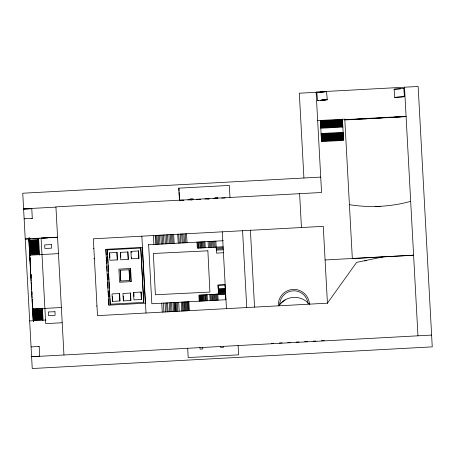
<?xml version="1.0" encoding="UTF-8"?>
<svg xmlns="http://www.w3.org/2000/svg" width="455" height="455" viewBox="0 0 455 455"><rect width="100%" height="100%" fill="white"/><g stroke="black" fill="none" stroke-linecap="round" stroke-linejoin="round"><path stroke-width="0.68" d="M29.899 255.534L29.074 237.692M33.147 309.929L32.993 308.166L33.232 319.723M285.143 299.856L280.536 303.513L278.71 305.823A19.15 19.15 0 0 1 309.246 304.167M364.62 260.982L366.73 260.414M382.962 256.904L356.601 262.376L327.435 303.184L97.495 315.639L93.332 238.807L323.272 226.351L327.441 303.377M29.183 237.686L30.024 255.517M320.684 92.12L325.945 91.665M317.453 92.433L316.805 92.575L326.508 91.552L327.287 99.708L320.707 100.259M316.805 92.484L317.584 100.64L318.227 100.498M394.115 89.22L403.835 88.503L404.438 96.676L394.712 97.393L394.115 89.22L400.707 88.742M215.329 294.283L218.536 294.095L225.498 294.63M32.578 308.41L32.959 308.388L32.578 308.41L33.283 320.678L32.606 308.001M316.128 92.302L299.322 93.212L303.917 178.002M317.658 120.598L344.782 119.125L352.329 258.565L413.601 255.244M320.4 120.979L342.461 119.784M344.81 119.654L406.076 116.338M356.214 119.165L357.619 119.267M357.84 119.074L359.416 118.988M359.638 118.977L361.361 118.886M363.494 118.766L361.549 119.051M367.555 118.55L366.406 118.789M382.109 117.76L384.338 117.64M384.793 117.612L387.04 117.674M394.604 117.083L396.834 116.963M344.822 119.961L406.093 116.639M320.422 121.479L342.484 120.285M320.451 121.957L342.513 120.763M320.479 122.469L342.541 121.275M320.508 123.055L342.57 121.86M320.536 123.584L342.598 122.384M320.57 124.124L342.632 122.93M320.599 124.704L342.661 123.51M320.627 125.273L342.689 124.078M320.661 125.893L342.723 124.698M320.695 126.501L342.757 125.307M320.729 127.121L342.791 125.927M320.764 127.707L342.825 126.513M320.792 128.259L342.854 127.064M321.076 133.508L343.138 132.314M321.111 134.117L343.172 132.923M321.139 134.714L343.201 133.52M321.173 135.306L343.235 134.111M321.207 135.954L343.269 134.76M321.241 136.614L343.303 135.419M321.281 137.262L343.343 136.068M321.315 137.882L343.377 136.688M321.344 138.439L343.406 137.245M321.378 139.076L343.44 137.882M321.412 139.736L343.474 138.542M321.446 140.385L343.508 139.19M321.48 141.016L343.542 139.821M320.718 177.092L22.75 193.227L32.242 368.527L432.25 346.864L418.145 86.473L316.111 91.995L321.554 192.493L55.931 206.877L63.95 354.985M23.597 208.868L55.942 207.116M183.78 200.194L179.554 200.183M187.989 199.967L192.198 199.739M196.406 199.512L200.621 199.279M204.83 199.051L209.038 198.824M213.253 198.596L217.462 198.369M221.67 198.141L225.179 197.953M23.683 209.044L31.776 208.606L32.305 218.428L31.56 218.389M182.381 200.416L183.786 200.342M190.804 199.961L192.209 199.887M199.222 199.506L200.627 199.426M207.645 199.051L209.05 198.971M216.068 198.59L217.467 198.517M31.782 208.697L24.24 209.021M24.212 218.775L32.299 218.337M24.217 218.872L24.9 218.747M25.224 238.955L57.575 237.203M57.575 237.248L41.092 238.141L45.722 323.636L62.204 322.743M25.235 239.074L30.86 238.773M32.97 238.659L39.295 238.312M41.405 238.198L47.735 237.857M49.845 237.743L56.175 237.402M29.41 240.035L38.152 239.557M29.444 240.695L38.186 240.223M29.478 241.309L38.22 240.837M29.507 241.918L38.248 241.446M29.529 242.401L38.271 241.929M29.558 242.993L38.305 242.521M29.592 243.601L38.334 243.129M29.615 244.136L38.362 243.658M29.649 244.773L38.391 244.295M29.683 245.393L38.425 244.921M29.712 245.984L38.453 245.507M29.74 246.616L38.482 246.144M29.774 247.264L38.516 246.792M29.802 247.776L38.544 247.304M29.831 248.339L38.573 247.867M29.854 248.828L38.595 248.356M29.876 249.226L38.618 248.754M29.899 249.698L38.641 249.226M29.922 250.153L38.664 249.681M29.95 250.677L38.692 250.204M148.273 244.784L223.314 240.723M29.979 251.257L38.72 250.785M30.007 251.774L38.749 251.302M93.241 248.379L93.849 248.35M30.036 252.371L38.777 251.899M61.38 307.506L32.572 309.064L29.558 252.588L30.041 252.559L29.336 238.733L30.144 254.425L38.885 253.953L38.083 238.261M30.076 253.082L38.817 252.61M142.455 247.349L105.793 249.334L108.813 305.168L145.475 303.184M30.11 253.748L38.851 253.276M29.655 255.192L58.462 253.628M223.104 246.752L197.316 248.151L196.987 242.151M216.233 248.1L223.155 247.725M216.284 249.112L223.212 248.737M216.352 250.142L223.268 249.767M93.804 258.798L94.412 258.764M223.428 252.752L216.517 253.128L215.852 241.127M325.092 259.97L413.595 255.175M225.777 299.737L224.969 284.824L218.053 285.2L218.536 294.106M225.157 288.339L218.246 288.715L217.996 285.12L224.969 284.824M218.281 289.397L225.197 289.022M218.32 290.102L225.231 289.727M218.355 290.768L225.27 290.392M218.389 291.365L225.299 290.99M218.423 291.962L225.333 291.587M218.457 292.599L225.367 292.224M218.497 293.356L225.407 292.98M225.452 293.731L198.88 295.17L199.205 301.176M41.968 308.592L33.226 309.07L33.892 320.644L33.187 308.376M96.505 305.976L96.972 305.948M33.278 309.929L42.019 309.457M225.976 299.726L151.833 303.741L148.637 244.767M33.312 310.577L42.053 310.105M33.346 311.146L42.087 310.674M33.38 311.76L42.122 311.288M33.42 312.426L42.161 311.954M33.454 313.04L42.196 312.568M33.488 313.597L42.23 313.125M33.516 314.149L42.258 313.677M33.556 314.763L42.298 314.286M33.59 315.389L42.332 314.917M33.624 315.969L42.366 315.497M33.653 316.521L42.395 316.049M33.693 317.129L42.434 316.657M33.727 317.772L42.469 317.294L42.633 320.172M33.767 318.426L42.508 317.954M33.801 319.006L42.542 318.528M33.829 319.546L42.571 319.074M33.863 320.104L42.605 319.632M29.666 320.917L45.892 320.036M31.071 346.909L39.164 346.471L39.699 356.299M39.17 346.568L38.362 346.522M271.567 343.406L273.677 343.292M279.302 342.99L282.117 342.837M287.742 342.53L290.552 342.382M296.182 342.075L298.992 341.921M304.617 341.62L307.432 341.466M313.057 341.159L315.872 341.011M321.497 340.704L324.307 340.55M31.6 356.64L39.693 356.202M31.605 356.743L431.613 335.079M375.074 206.49L380.221 206.303M32.976 309.423L33.039 309.935M202.697 347.472L202.816 348.928L200.092 349.144L199.972 347.62M403.739 96.039L403.784 96.642M216.176 247.128L216.244 248.1M29.655 251.166L29.683 251.621M30.132 257.627L30.258 259.731M30.61 266.05L30.73 268.154M31.088 274.473L31.173 275.872M30.013 257.638L30.258 261.852M30.491 266.061L30.73 270.276M30.963 274.49L31.173 277.999M31.441 282.913L31.64 286.423M31.918 291.337L32.083 294.14M32.396 299.76L32.521 301.864M404.501 87.212L417.963 335.818M404.438 96.676L394.712 97.393M403.835 88.503L403.187 88.56M400.821 116.924L397.096 117.128M394.377 117.276L388.724 117.583M381.933 117.947L375.364 118.306M374.01 118.38L370.359 118.579M370.273 118.579L367.742 118.715M366.241 118.8L363.744 118.937M356.043 119.352L354.923 119.415M354.746 119.42L350.805 119.637M342.433 119.255L343.576 140.402L321.514 141.602L320.371 120.45M327.287 99.708L317.584 100.64M326.508 91.552L319.928 92.194M299.612 193.682L301.449 227.534M250.375 229.957L254.555 307.131M242.583 230.725L246.741 307.557M238.101 345.555L238.602 354.837L188.199 357.567L187.693 348.285M229.98 197.453L229.326 185.424L178.804 188.16L179.452 200.189M222.296 231.822L226.459 308.655M217.808 294.146L218.133 300.146M214.743 241.19L215.067 247.19M216.887 294.197L217.217 300.198M213.645 241.247L213.969 247.247M215.977 294.248L216.301 300.249M212.599 241.304L212.929 247.304M215.033 294.3L215.363 300.3M211.41 241.366L211.734 247.366M214.214 294.339L214.538 300.346M213.332 294.391L213.662 300.391M210.221 241.434L210.546 247.435M212.496 294.436L212.821 300.436M209.243 241.486L209.567 247.486M211.723 294.476L212.047 300.476M208.066 241.548L208.39 247.548M210.705 294.533L211.035 300.533M209.806 294.578L210.13 300.584M204.932 241.719L205.256 247.719M207.116 294.726L207.44 300.727M203.982 241.77L204.306 247.77M206.348 294.766L206.672 300.772M202.924 241.827L203.249 247.827M205.529 294.812L205.853 300.812M201.975 241.878L202.299 247.878M204.813 294.851L205.137 300.852M201.207 241.918L201.531 247.924M203.834 294.903L204.158 300.909M200.371 241.963L200.7 247.969M203.049 294.948L203.374 300.948M199.631 242.003L199.955 248.009M202.344 294.988L202.668 300.988M201.65 295.022L201.975 301.022M198.494 242.066L198.818 248.066M200.951 295.062L201.275 301.062M197.783 242.106L198.107 248.106M200.234 295.102L200.558 301.102M199.58 295.136L199.91 301.136M186.522 233.762L187.005 242.691M185.316 233.825L185.799 242.754M188.859 301.733L189.343 310.663M188.097 301.779L188.58 310.702M184.008 233.898L184.491 242.828M187.449 301.813L187.932 310.742M186.63 301.853L187.113 310.782M182.791 233.961L183.274 242.89M185.703 301.904L186.186 310.833M181.687 234.024L182.171 242.953M178.9 188.154L179.054 190.986M179.133 192.397L179.515 199.478M184.827 301.955L185.31 310.884M184.036 301.995L184.52 310.924M180.294 234.097L180.777 243.027M183.029 302.052L183.513 310.981M178.787 234.177L179.27 243.106M182.29 302.092L182.774 311.021M177.729 234.234L178.212 243.163M181.272 302.143L181.755 311.072M178.696 302.285L179.179 311.214M173.668 234.456L174.151 243.385M177.308 302.359L177.791 311.288M172.604 234.513L173.088 243.442M176.25 302.416L176.733 311.345M175.402 302.461L175.886 311.391M171.512 234.575L171.996 243.505M174.811 302.495L175.294 311.425M170.392 234.632L170.875 243.561M174.043 302.535L174.527 311.465M172.974 302.598L173.457 311.521M168.947 234.712L169.431 243.641M171.569 302.672L172.053 311.601M167.548 234.786L168.031 243.715M170.42 302.734L170.904 311.664M166.24 234.86L166.723 243.789M169.175 302.802L169.658 311.732M164.892 234.934L165.375 243.863M167.576 302.888L168.06 311.817M163.419 235.013L163.902 243.943M166.575 302.939L167.059 311.868M162.094 235.081L162.577 244.011M165.08 303.024L165.563 311.954M160.86 235.15L161.343 244.079M163.442 303.11L163.925 312.039M159.432 235.229L159.915 244.159M158.215 235.292L158.698 244.221M161.775 303.201L162.259 312.13M156.986 235.36L157.47 244.289M155.968 235.417L156.452 244.346M155.229 235.457L155.712 244.386M153.398 235.554L153.881 244.483M141.846 236.179L146.01 313.012M142.296 247.355L145.321 303.195M140.737 248.077L143.678 302.382M140.959 292.059L141.357 299.487M138.337 250.972L138.741 258.4M133.764 292.446L133.986 296.501M131.188 251.359L131.262 252.713M131.518 257.439L131.592 258.787M130.17 268.524L130.881 281.622M129.447 275.133L129.157 269.752L120.126 270.242L120.712 280.997L129.738 280.507L129.521 276.475M129.066 269.758L129.647 280.513M130.352 293.065L130.756 300.499M127.747 251.979L128.151 259.407M123.265 296.159L123.521 300.891M120.541 252.371L120.797 257.098M120.222 270.236L120.802 280.991M119.432 293.543L119.836 300.971M116.85 252.457L117.253 259.885M112.357 296.637L112.612 301.364M109.632 252.843L109.888 257.575M107.329 249.886L107.596 254.823M107.676 256.233L108.057 263.286M108.131 264.696L108.512 271.749M108.591 273.159L108.972 280.212M109.052 281.622L109.433 288.675M109.507 290.085L109.888 297.138M109.968 298.548L110.269 304.19M105.947 249.323L106.254 254.982M106.368 257.098L106.715 263.462M106.868 266.289L107.135 271.237M107.289 274.064L107.596 279.717M107.744 282.544L108.051 288.197M108.205 291.024L108.512 296.683M108.665 299.509L108.972 305.163M38.601 238.232L39.568 255.187M42.389 308.143L43.089 320.189M41.962 308.575L42.588 320.172M29.814 256.421L28.853 238.761L29.558 252.588M29.888 257.837L30.73 273.381M30.809 274.792L31.15 281.15M31.23 282.566L31.611 289.63M31.725 291.752L32.072 298.11M32.146 299.526L32.527 306.59M33.084 308.649L33.624 321.748L32.982 308.149M33.01 310.441L33.022 311.265M223.411 346.352L223.411 347.427L220.681 347.427L220.681 346.5M217.826 198.113L217.826 197.68L214.914 197.68L214.914 198.266M193.062 199.449L193.062 198.824L190.15 198.824L190.15 199.608M410.683 201.36A144.764 144.764 0 0 1 349.412 204.676M278.25 305.265A15.624 15.624 0 0 1 293.27 289.391A15.624 15.624 0 0 1 309.463 304.065M279.671 305.237A14.202 14.202 0 0 1 293.014 290.83A14.202 14.202 0 0 1 307.989 303.536M326.508 99.696L321.304 100.202L326.508 99.696M140.822 248.072L107.243 249.892L110.19 304.196L143.763 302.382L140.822 248.072M138.599 250.955L130.926 251.376L131.324 258.804L139.002 258.389L138.599 250.955M117.043 252.445L109.439 252.855L109.843 260.283L117.447 259.873L117.043 252.445M127.957 251.968L120.336 252.383L120.74 259.811L128.356 259.401L127.957 251.968M130.602 268.495L118.891 269.132L119.602 282.231L131.313 281.599L130.602 268.495M141.181 292.047L133.542 292.463L133.946 299.89L141.579 299.475L141.181 292.047M119.625 293.532L112.021 293.947L112.419 301.375L120.023 300.96L119.625 293.532M130.534 293.06L122.941 293.469L123.345 300.897L130.938 300.488L130.534 293.06M207.878 250.813L153.363 253.481L155.382 294.749L209.897 292.082L207.878 250.813M51.398 244.625L44.715 244.87L44.846 248.424L51.529 248.18L51.398 244.625M54.981 311.721L48.304 311.965L48.435 315.525L55.112 315.281L54.981 311.721"/></g></svg>
